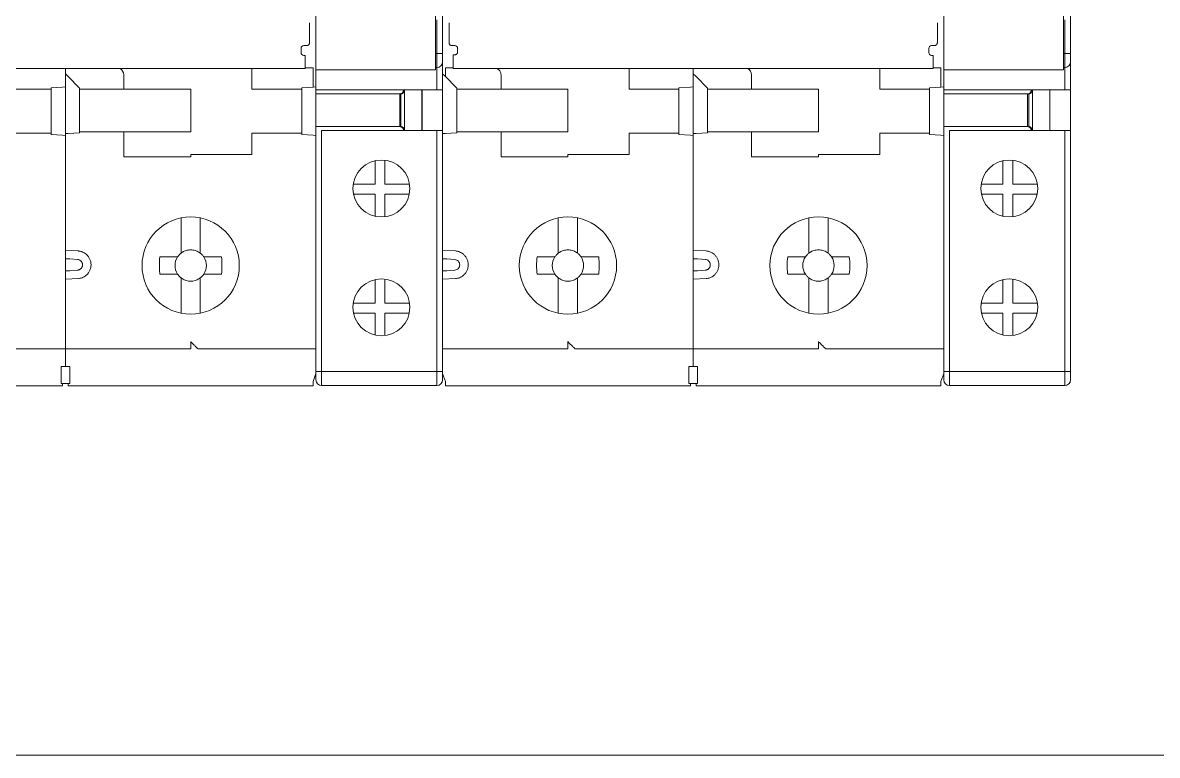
# Model space of a CAD drawing. Header units: millimetres. Extents: x 1359 to 3577, y 1336 to 3557.
# Drawn here: x 1890.5 to 1970.2, y 2696.6 to 2748 of the extents above; entities that cross this region are included whole.
import ezdxf

# ---------------------------------------------------------------- set-up
doc = ezdxf.new("R2010")
doc.units = ezdxf.units.MM
doc.layers.add('000-PI-Oprema', color=30, linetype='Continuous', lineweight=5)
doc.layers.add('002-PI-Kabelska kanalica', color=150, linetype='Continuous')

msp = doc.modelspace()

# ---------------------------------------------------------------- linework, layer by layer
at = {"layer": '000-PI-Oprema', "color": 0, "linetype": 'ByBlock', "lineweight": 0}
for p, q in [((1911.071, 2723.544), (1911.071, 2749.133)), ((1919.471, 2749.133), (1919.471, 2744.733)), ((1955.171, 2723.544), (1955.171, 2749.133)), ((1963.571, 2749.133), (1963.571, 2744.733)), ((1919.571, 2745.894), (1919.571, 2748.25)), ((1919.971, 2748.505), (1919.971, 2745.894)), ((1963.671, 2745.894), (1963.671, 2748.25)), ((1964.071, 2748.505), (1964.071, 2745.894)), ((1919.471, 2745.894), (1919.571, 2745.894)), ((1919.971, 2745.894), (1919.571, 2745.894)), ((1919.571, 2744.894), (1919.571, 2745.894)), ((1919.971, 2745.894), (1919.971, 2745.294)), ((1963.571, 2745.894), (1963.671, 2745.894)), ((1964.071, 2745.894), (1963.671, 2745.894)), ((1963.671, 2744.894), (1963.671, 2745.894)), ((1964.071, 2745.894), (1964.071, 2745.294)), ((1919.471, 2744.894), (1919.571, 2744.894)), ((1919.571, 2743.319), (1919.571, 2744.894)), ((1919.971, 2745.294), (1919.971, 2743.319)), ((1963.571, 2744.894), (1963.671, 2744.894)), ((1963.671, 2743.319), (1963.671, 2744.894)), ((1964.071, 2745.294), (1964.071, 2743.319)), ((1911.071, 2744.733), (1919.471, 2744.733)), ((1955.171, 2744.733), (1963.571, 2744.733)), ((1911.071, 2743.319), (1919.571, 2743.319)), ((1917.298, 2743.319), (1917.298, 2740.469)), ((1918.519, 2743.319), (1918.519, 2740.469)), ((1918.521, 2743.319), (1918.521, 2740.469)), ((1919.971, 2743.319), (1919.571, 2743.319)), ((1919.971, 2743.319), (1919.971, 2740.469)), ((1955.171, 2743.319), (1963.671, 2743.319)), ((1961.398, 2743.319), (1961.398, 2740.469)), ((1962.619, 2743.319), (1962.619, 2740.469)), ((1962.621, 2743.319), (1962.621, 2740.469)), ((1964.071, 2743.319), (1963.671, 2743.319)), ((1964.071, 2743.319), (1964.071, 2740.469)), ((1911.071, 2743.044), (1916.964, 2743.044)), ((1916.964, 2743.044), (1917.036, 2743.044)), ((1916.964, 2743.044), (1916.964, 2740.744)), ((1917.036, 2743.044), (1917.036, 2740.744)), ((1917.05, 2743.044), (1917.036, 2743.044)), ((1955.171, 2743.044), (1961.064, 2743.044)), ((1961.064, 2743.044), (1961.136, 2743.044)), ((1961.064, 2743.044), (1961.064, 2740.744)), ((1961.136, 2743.044), (1961.136, 2740.744)), ((1961.15, 2743.044), (1961.136, 2743.044)), ((1916.964, 2740.744), (1911.071, 2740.744)), ((1911.471, 2740.469), (1919.571, 2740.469)), ((1911.471, 2723.544), (1911.471, 2740.469)), ((1917.036, 2740.744), (1916.964, 2740.744)), ((1917.05, 2740.744), (1917.036, 2740.744)), ((1919.571, 2740.469), (1919.971, 2740.469)), ((1919.571, 2723.544), (1919.571, 2740.469)), ((1919.971, 2740.469), (1919.971, 2723.544)), ((1961.064, 2740.744), (1955.171, 2740.744)), ((1955.571, 2740.469), (1963.671, 2740.469)), ((1955.571, 2723.544), (1955.571, 2740.469)), ((1961.136, 2740.744), (1961.064, 2740.744)), ((1961.15, 2740.744), (1961.136, 2740.744)), ((1963.671, 2740.469), (1964.071, 2740.469)), ((1963.671, 2723.544), (1963.671, 2740.469)), ((1964.071, 2740.469), (1964.071, 2723.544)), ((1915.22, 2738.342), (1915.22, 2736.694)), ((1915.92, 2738.378), (1915.92, 2736.694)), ((1959.32, 2738.342), (1959.32, 2736.694)), ((1960.02, 2738.378), (1960.02, 2736.694)), ((1913.694, 2736.694), (1915.22, 2736.694)), ((1915.92, 2736.694), (1917.649, 2736.694)), ((1957.794, 2736.694), (1959.32, 2736.694)), ((1960.02, 2736.694), (1961.749, 2736.694)), ((1915.22, 2735.994), (1913.712, 2735.994)), ((1915.22, 2735.994), (1915.22, 2734.445)), ((1915.92, 2734.41), (1915.92, 2735.994)), ((1917.631, 2735.994), (1915.92, 2735.994)), ((1959.32, 2735.994), (1957.812, 2735.994)), ((1959.32, 2735.994), (1959.32, 2734.445)), ((1960.02, 2734.41), (1960.02, 2735.994)), ((1961.731, 2735.994), (1960.02, 2735.994)), ((1915.22, 2729.992), (1915.22, 2728.344)), ((1915.92, 2730.028), (1915.92, 2728.344)), ((1959.32, 2729.992), (1959.32, 2728.344)), ((1960.02, 2730.028), (1960.02, 2728.344)), ((1913.694, 2728.344), (1915.22, 2728.344)), ((1915.92, 2728.344), (1917.649, 2728.344)), ((1957.794, 2728.344), (1959.32, 2728.344)), ((1960.02, 2728.344), (1961.749, 2728.344)), ((1913.712, 2727.644), (1915.22, 2727.644)), ((1915.22, 2727.644), (1915.22, 2726.095)), ((1915.92, 2726.06), (1915.92, 2727.644)), ((1917.631, 2727.644), (1915.92, 2727.644)), ((1957.812, 2727.644), (1959.32, 2727.644)), ((1959.32, 2727.644), (1959.32, 2726.095)), ((1960.02, 2726.06), (1960.02, 2727.644)), ((1961.731, 2727.644), (1960.02, 2727.644)), ((1911.071, 2722.944), (1911.071, 2723.544)), ((1911.471, 2723.544), (1911.071, 2723.544)), ((1911.471, 2723.544), (1919.571, 2723.544)), ((1911.471, 2722.544), (1911.471, 2723.544)), ((1919.971, 2723.544), (1919.571, 2723.544)), ((1919.571, 2722.544), (1919.571, 2723.544)), ((1919.971, 2723.544), (1919.971, 2722.944)), ((1955.171, 2722.944), (1955.171, 2723.544)), ((1955.571, 2723.544), (1955.171, 2723.544)), ((1955.571, 2723.544), (1963.671, 2723.544)), ((1955.571, 2722.544), (1955.571, 2723.544)), ((1964.071, 2723.544), (1963.671, 2723.544)), ((1963.671, 2722.544), (1963.671, 2723.544)), ((1964.071, 2723.544), (1964.071, 2722.944)), ((1911.471, 2722.544), (1919.571, 2722.544)), ((1955.571, 2722.544), (1963.671, 2722.544))]:
    msp.add_line(p, q, dxfattribs=at)
at = {"layer": '000-PI-Oprema', "color": 0, "lineweight": 0}
for p, q in [((1910.621, 2746.641), (1910.621, 2748.05)), ((1920.421, 2748.05), (1920.421, 2746.641)), ((1954.721, 2746.641), (1954.721, 2748.05)), ((1910.021, 2746.242), (1910.021, 2745.944)), ((1910.421, 2746.442), (1910.221, 2746.442)), ((1910.221, 2745.744), (1910.321, 2745.744)), ((1910.321, 2745.655), (1910.321, 2745.744)), ((1911.071, 2746.048), (1911.071, 2745.881)), ((1911.071, 2745.731), (1911.071, 2743.534)), ((1919.971, 2745.731), (1919.971, 2746.048)), ((1919.971, 2744.457), (1919.971, 2745.731)), ((1920.821, 2746.442), (1920.621, 2746.442)), ((1920.721, 2745.788), (1920.821, 2745.788)), ((1920.721, 2745.744), (1920.721, 2745.788)), ((1920.721, 2745.744), (1920.721, 2745.655)), ((1921.021, 2745.993), (1921.021, 2746.242)), ((1954.121, 2746.242), (1954.121, 2745.944)), ((1954.521, 2746.442), (1954.321, 2746.442)), ((1954.321, 2745.744), (1954.421, 2745.744)), ((1954.421, 2745.655), (1954.421, 2745.744)), ((1955.171, 2746.048), (1955.171, 2745.881)), ((1955.171, 2745.731), (1955.171, 2743.534)), ((1910.871, 2744.881), (1910.321, 2744.881)), ((1910.871, 2744.881), (1910.871, 2743.523)), ((1920.721, 2744.881), (1920.171, 2744.881)), ((1954.971, 2744.881), (1954.421, 2744.881)), ((1954.971, 2744.881), (1954.971, 2743.523)), ((1880.721, 2744.834), (1906.221, 2744.834)), ((1893.471, 2744.834), (1893.471, 2744.457)), ((1893.471, 2744.457), (1893.671, 2744.257)), ((1893.471, 2743.534), (1893.471, 2744.457)), ((1893.671, 2744.257), (1894.471, 2743.457)), ((1897.571, 2743.381), (1897.571, 2744.381)), ((1906.221, 2744.833), (1910.322, 2744.833)), ((1906.571, 2744.833), (1906.571, 2743.381)), ((1919.971, 2740.281), (1919.971, 2744.457)), ((1919.971, 2744.457), (1920.171, 2744.257)), ((1920.171, 2744.257), (1920.171, 2744.381)), ((1920.171, 2744.257), (1920.971, 2743.457)), ((1920.721, 2744.833), (1924.821, 2744.833)), ((1924.071, 2743.381), (1924.071, 2744.381)), ((1924.821, 2744.834), (1950.321, 2744.834)), ((1933.071, 2743.381), (1933.071, 2744.834)), ((1937.571, 2744.834), (1937.571, 2744.457)), ((1937.571, 2744.457), (1937.771, 2744.257)), ((1937.571, 2743.534), (1937.571, 2744.457)), ((1937.771, 2744.257), (1938.571, 2743.457)), ((1941.671, 2743.381), (1941.671, 2744.381)), ((1950.321, 2744.833), (1954.422, 2744.833)), ((1950.671, 2744.833), (1950.671, 2743.381)), ((1889.371, 2743.381), (1892.471, 2743.381)), ((1892.471, 2743.481), (1893.271, 2743.523)), ((1892.471, 2743.481), (1892.471, 2743.381)), ((1892.471, 2743.381), (1892.471, 2740.281)), ((1893.471, 2743.534), (1893.271, 2743.523)), ((1893.471, 2743.534), (1893.471, 2740.281)), ((1894.471, 2743.457), (1894.471, 2743.381)), ((1894.471, 2743.381), (1897.571, 2743.381)), ((1894.471, 2743.381), (1894.471, 2740.381)), ((1897.971, 2743.381), (1897.571, 2743.381)), ((1902.271, 2743.381), (1897.971, 2743.381)), ((1902.271, 2740.381), (1902.271, 2743.381)), ((1906.971, 2743.381), (1906.571, 2743.381)), ((1906.971, 2743.381), (1910.071, 2743.381)), ((1910.071, 2743.481), (1910.871, 2743.523)), ((1910.071, 2743.381), (1910.071, 2743.481)), ((1910.071, 2740.281), (1910.071, 2743.381)), ((1911.071, 2743.534), (1910.871, 2743.523)), ((1911.071, 2743.534), (1911.071, 2740.129)), ((1920.971, 2743.457), (1920.971, 2743.381)), ((1924.071, 2743.381), (1920.971, 2743.381)), ((1920.971, 2743.381), (1920.971, 2740.381)), ((1924.071, 2743.381), (1924.471, 2743.381)), ((1924.471, 2743.381), (1928.771, 2743.381)), ((1928.771, 2743.381), (1928.771, 2740.381)), ((1933.471, 2743.381), (1933.071, 2743.381)), ((1933.471, 2743.381), (1936.571, 2743.381)), ((1936.571, 2743.481), (1937.371, 2743.523)), ((1936.571, 2743.481), (1936.571, 2743.381)), ((1936.571, 2743.381), (1936.571, 2740.281)), ((1937.571, 2743.534), (1937.371, 2743.523)), ((1937.571, 2743.534), (1937.571, 2740.281)), ((1938.571, 2743.457), (1938.571, 2743.381)), ((1938.571, 2743.381), (1941.671, 2743.381)), ((1938.571, 2743.381), (1938.571, 2740.381)), ((1942.071, 2743.381), (1941.671, 2743.381)), ((1946.371, 2743.381), (1942.071, 2743.381)), ((1946.371, 2740.381), (1946.371, 2743.381)), ((1951.071, 2743.381), (1950.671, 2743.381)), ((1951.071, 2743.381), (1954.171, 2743.381)), ((1954.171, 2743.481), (1954.971, 2743.523)), ((1954.171, 2743.381), (1954.171, 2743.481)), ((1954.171, 2740.281), (1954.171, 2743.381)), ((1955.171, 2743.534), (1954.971, 2743.523)), ((1955.171, 2743.534), (1955.171, 2740.129)), ((1911.076, 2741.081), (1911.071, 2741.081)), ((1919.971, 2741.281), (1919.966, 2741.286)), ((1955.176, 2741.081), (1955.171, 2741.081)), ((1892.471, 2740.281), (1889.371, 2740.281)), ((1892.471, 2740.181), (1892.471, 2740.281)), ((1893.271, 2740.139), (1892.471, 2740.181)), ((1893.271, 2740.139), (1893.471, 2740.129)), ((1893.471, 2740.253), (1893.471, 2740.281)), ((1893.471, 2740.253), (1893.671, 2740.263)), ((1893.471, 2740.253), (1893.471, 2740.129)), ((1893.471, 2732.358), (1893.471, 2740.129)), ((1894.471, 2740.305), (1893.671, 2740.263)), ((1894.471, 2740.381), (1894.471, 2740.305)), ((1897.571, 2740.381), (1894.471, 2740.381)), ((1897.571, 2738.631), (1897.571, 2740.381)), ((1897.571, 2740.381), (1897.971, 2740.381)), ((1897.971, 2740.381), (1902.271, 2740.381)), ((1906.971, 2740.281), (1906.571, 2740.281)), ((1906.571, 2738.781), (1906.571, 2740.281)), ((1906.971, 2740.281), (1910.071, 2740.281)), ((1910.071, 2740.181), (1910.071, 2740.281)), ((1910.871, 2740.139), (1910.071, 2740.181)), ((1911.071, 2740.129), (1910.871, 2740.139)), ((1911.071, 2740.129), (1911.071, 2725.981)), ((1919.971, 2740.253), (1920.171, 2740.263)), ((1919.971, 2740.253), (1919.971, 2732.358)), ((1920.971, 2740.305), (1920.171, 2740.263)), ((1920.971, 2740.381), (1920.971, 2740.305)), ((1924.071, 2740.381), (1920.971, 2740.381)), ((1924.071, 2738.631), (1924.071, 2740.381)), ((1924.071, 2740.381), (1924.471, 2740.381)), ((1928.771, 2740.381), (1924.471, 2740.381)), ((1933.471, 2740.281), (1933.071, 2740.281)), ((1933.071, 2740.281), (1933.071, 2738.781)), ((1936.571, 2740.281), (1933.471, 2740.281)), ((1936.571, 2740.181), (1936.571, 2740.281)), ((1937.371, 2740.139), (1936.571, 2740.181)), ((1937.371, 2740.139), (1937.571, 2740.129)), ((1937.571, 2740.253), (1937.571, 2740.281)), ((1937.571, 2740.253), (1937.771, 2740.263)), ((1937.571, 2740.253), (1937.571, 2740.129)), ((1937.571, 2732.358), (1937.571, 2740.129)), ((1938.571, 2740.305), (1937.771, 2740.263)), ((1938.571, 2740.381), (1938.571, 2740.305)), ((1941.671, 2740.381), (1938.571, 2740.381)), ((1941.671, 2738.631), (1941.671, 2740.381)), ((1941.671, 2740.381), (1942.071, 2740.381)), ((1942.071, 2740.381), (1946.371, 2740.381)), ((1951.071, 2740.281), (1950.671, 2740.281)), ((1950.671, 2738.781), (1950.671, 2740.281)), ((1951.071, 2740.281), (1954.171, 2740.281)), ((1954.171, 2740.181), (1954.171, 2740.281)), ((1954.971, 2740.139), (1954.171, 2740.181)), ((1955.171, 2740.129), (1954.971, 2740.139)), ((1955.171, 2740.129), (1955.171, 2725.981)), ((1902.271, 2738.631), (1897.571, 2738.631)), ((1902.271, 2738.781), (1902.271, 2738.631)), ((1902.271, 2738.781), (1906.571, 2738.781)), ((1928.771, 2738.631), (1924.071, 2738.631)), ((1928.771, 2738.781), (1928.771, 2738.631)), ((1933.071, 2738.781), (1928.771, 2738.781)), ((1946.371, 2738.631), (1941.671, 2738.631)), ((1946.371, 2738.781), (1946.371, 2738.631)), ((1946.371, 2738.781), (1950.671, 2738.781)), ((1911.071, 2736.481), (1911.076, 2736.481)), ((1919.966, 2736.276), (1919.971, 2736.281)), ((1955.171, 2736.481), (1955.176, 2736.481)), ((1901.596, 2734.332), (1901.596, 2734.257)), ((1901.596, 2734.257), (1901.596, 2732.138)), ((1902.946, 2734.257), (1902.946, 2734.332)), ((1902.946, 2731.85), (1902.946, 2734.257)), ((1928.096, 2734.32), (1928.096, 2734.257)), ((1928.096, 2734.257), (1928.096, 2732.138)), ((1929.446, 2734.257), (1929.446, 2734.32)), ((1929.446, 2732.138), (1929.446, 2734.257)), ((1945.696, 2734.332), (1945.696, 2734.257)), ((1945.696, 2734.257), (1945.696, 2732.138)), ((1947.046, 2734.257), (1947.046, 2734.332)), ((1947.046, 2731.85), (1947.046, 2734.257)), ((1893.471, 2732.358), (1893.471, 2729.705)), ((1919.971, 2732.184), (1919.971, 2732.357)), ((1928.096, 2732.138), (1928.096, 2731.85)), ((1929.446, 2732.138), (1929.446, 2731.85)), ((1937.571, 2732.358), (1937.571, 2729.705)), ((1894.381, 2732.003), (1893.471, 2732.041)), ((1893.771, 2731.454), (1894.329, 2731.405)), ((1900.107, 2731.581), (1900.965, 2731.581)), ((1904.435, 2731.581), (1903.577, 2731.581)), ((1920.881, 2732.003), (1919.971, 2732.041)), ((1919.971, 2730.609), (1919.971, 2731.454)), ((1920.271, 2731.454), (1920.829, 2731.405)), ((1926.607, 2731.581), (1927.465, 2731.581)), ((1930.935, 2731.581), (1930.077, 2731.581)), ((1938.481, 2732.003), (1937.571, 2732.041)), ((1937.871, 2731.454), (1938.429, 2731.405)), ((1944.207, 2731.581), (1945.065, 2731.581)), ((1948.535, 2731.581), (1947.677, 2731.581)), ((1893.771, 2730.609), (1894.329, 2730.658)), ((1920.829, 2730.658), (1920.271, 2730.609)), ((1937.871, 2730.609), (1938.429, 2730.658)), ((1893.471, 2730.022), (1894.381, 2730.06)), ((1900.965, 2730.381), (1900.107, 2730.381)), ((1901.596, 2729.825), (1901.596, 2727.705)), ((1902.946, 2727.705), (1902.946, 2729.825)), ((1904.435, 2730.381), (1903.577, 2730.381)), ((1919.971, 2730.022), (1920.881, 2730.06)), ((1919.971, 2729.705), (1919.971, 2729.759)), ((1927.465, 2730.381), (1926.607, 2730.381)), ((1928.096, 2730.113), (1928.096, 2729.825)), ((1928.096, 2729.825), (1928.096, 2727.705)), ((1929.446, 2730.113), (1929.446, 2729.825)), ((1929.446, 2727.705), (1929.446, 2729.825)), ((1930.935, 2730.381), (1930.077, 2730.381)), ((1937.571, 2730.022), (1938.481, 2730.06)), ((1945.065, 2730.381), (1944.207, 2730.381)), ((1945.696, 2729.825), (1945.696, 2727.705)), ((1947.046, 2727.705), (1947.046, 2729.825)), ((1948.535, 2730.381), (1947.677, 2730.381)), ((1893.471, 2725.981), (1893.471, 2729.705)), ((1919.971, 2729.705), (1919.971, 2725.981)), ((1937.571, 2725.981), (1937.571, 2729.705)), ((1901.596, 2727.705), (1901.596, 2727.631)), ((1902.946, 2727.631), (1902.946, 2727.705)), ((1928.096, 2727.705), (1928.096, 2727.631)), ((1929.446, 2727.631), (1929.446, 2727.705)), ((1945.696, 2727.705), (1945.696, 2727.631)), ((1947.046, 2727.631), (1947.046, 2727.705)), ((1893.471, 2725.981), (1893.471, 2723.881)), ((1911.071, 2725.981), (1911.071, 2723.381)), ((1919.971, 2725.981), (1919.971, 2723.381)), ((1937.571, 2725.981), (1937.571, 2723.881)), ((1955.171, 2725.981), (1955.171, 2723.381)), ((1893.471, 2725.131), (1885.171, 2725.131)), ((1902.271, 2725.131), (1893.471, 2725.131)), ((1911.071, 2725.131), (1902.771, 2725.131)), ((1919.971, 2725.131), (1928.771, 2725.131)), ((1937.571, 2725.131), (1929.271, 2725.131)), ((1946.371, 2725.131), (1937.571, 2725.131)), ((1955.171, 2725.131), (1946.871, 2725.131)), ((1893.771, 2723.881), (1893.171, 2723.881)), ((1911.071, 2723.381), (1910.871, 2722.831)), ((1919.971, 2723.381), (1920.171, 2722.832)), ((1937.871, 2723.881), (1937.271, 2723.881)), ((1955.171, 2723.381), (1954.971, 2722.831)), ((1893.271, 2722.681), (1893.171, 2722.681)), ((1893.671, 2722.681), (1893.271, 2722.681)), ((1893.771, 2722.681), (1893.671, 2722.681)), ((1937.371, 2722.681), (1937.271, 2722.681)), ((1937.771, 2722.681), (1937.371, 2722.681)), ((1937.871, 2722.681), (1937.771, 2722.681)), ((1893.271, 2722.531), (1888.491, 2722.531)), ((1898.471, 2722.531), (1893.671, 2722.531)), ((1898.471, 2722.531), (1906.091, 2722.531)), ((1910.871, 2722.531), (1906.091, 2722.531)), ((1924.971, 2722.531), (1920.171, 2722.531)), ((1932.591, 2722.531), (1924.971, 2722.531)), ((1937.371, 2722.531), (1932.591, 2722.531)), ((1942.571, 2722.531), (1937.771, 2722.531)), ((1942.571, 2722.531), (1950.191, 2722.531)), ((1954.971, 2722.531), (1950.191, 2722.531))]:
    msp.add_line(p, q, dxfattribs=at)
at = {"layer": '000-PI-Oprema', "color": 0, "linetype": 'ByBlock', "lineweight": 0}
for centre in [(1915.671, 2736.394), (1959.771, 2736.394), (1915.671, 2728.044), (1959.771, 2728.044)]:
    msp.add_circle(centre, 2, dxfattribs=at)
at = {"layer": '000-PI-Oprema', "color": 0, "lineweight": 0}
for centre in [(1902.271, 2730.981), (1928.771, 2730.981), (1946.371, 2730.981)]:
    msp.add_circle(centre, 3.418, dxfattribs=at)
at = {"layer": '000-PI-Oprema', "color": 0, "linetype": 'ByBlock', "lineweight": 0}
for centre, start, end in [((1919.571, 2745.294), 270, 0), ((1963.671, 2745.294), 270, 0), ((1911.471, 2722.944), 180, 270), ((1919.571, 2722.944), 270, 0), ((1955.571, 2722.944), 180, 270), ((1963.671, 2722.944), 270, 0)]:
    msp.add_arc(centre, 0.4, start, end, dxfattribs=at)
at = {"layer": '000-PI-Oprema', "color": 0, "lineweight": 0}
for centre, radius, start, end in [((1897.071, 2744.381), 0.5, 0, 64.78589), ((1941.171, 2744.381), 0.5, 0, 64.78589), ((1902.271, 2730.981), 1.1, 136.9319, 146.94427), ((1902.271, 2730.981), 1.1, 135, 136.9319), ((1902.271, 2730.981), 1.1, 133.0681, 135), ((1902.271, 2730.981), 1.1, 123.05566, 133.0681), ((1902.271, 2730.981), 1.1, 46.9319, 56.94427), ((1902.271, 2730.981), 1.1, 45, 46.9319), ((1902.271, 2730.981), 1.1, 43.0681, 45), ((1902.271, 2730.981), 1.1, 33.05573, 43.0681), ((1928.771, 2730.981), 1.1, 136.9319, 146.94427), ((1928.771, 2730.981), 1.1, 135, 136.9319), ((1928.771, 2730.981), 1.1, 133.0681, 135), ((1928.771, 2730.981), 1.1, 123.05573, 133.0681), ((1928.771, 2730.981), 1.1, 46.9319, 56.94427), ((1928.771, 2730.981), 1.1, 33.05573, 43.0681), ((1946.371, 2730.981), 1.1, 136.9319, 146.94427), ((1946.371, 2730.981), 1.1, 135, 136.9319), ((1946.371, 2730.981), 1.1, 133.0681, 135), ((1946.371, 2730.981), 1.1, 123.05566, 133.0681), ((1946.371, 2730.981), 1.1, 46.9319, 56.94427), ((1946.371, 2730.981), 1.1, 45, 46.9319), ((1946.371, 2730.981), 1.1, 43.0681, 45), ((1946.371, 2730.981), 1.1, 33.05573, 43.0681), ((1902.271, 2730.981), 1.1, 213.05573, 223.0681), ((1902.271, 2730.981), 1.1, 223.0681, 225), ((1902.271, 2730.981), 1.1, 225, 226.9319), ((1902.271, 2730.981), 1.1, 226.9319, 236.94427), ((1902.271, 2730.981), 1.1, 303.05573, 313.0681), ((1902.271, 2730.981), 1.1, 313.0681, 315), ((1902.271, 2730.981), 1.1, 315, 316.9319), ((1902.271, 2730.981), 1.1, 316.9319, 326.94427), ((1928.771, 2730.981), 1.1, 213.05573, 223.0681), ((1928.771, 2730.981), 1.1, 223.0681, 225), ((1928.771, 2730.981), 1.1, 225, 226.9319), ((1928.771, 2730.981), 1.1, 226.9319, 236.94427), ((1928.771, 2730.981), 1.1, 303.05573, 313.0681), ((1928.771, 2730.981), 1.1, 315, 316.9319), ((1928.771, 2730.981), 1.1, 316.9319, 326.94426), ((1946.371, 2730.981), 1.1, 213.05573, 223.0681), ((1946.371, 2730.981), 1.1, 223.0681, 225), ((1946.371, 2730.981), 1.1, 225, 226.9319), ((1946.371, 2730.981), 1.1, 226.9319, 236.94427), ((1946.371, 2730.981), 1.1, 303.05573, 313.0681), ((1946.371, 2730.981), 1.1, 313.0681, 315), ((1946.371, 2730.981), 1.1, 315, 316.9319), ((1946.371, 2730.981), 1.1, 316.9319, 326.94427)]:
    msp.add_arc(centre, radius, start, end, dxfattribs=at)
for points, knots in [([(1911.071, 2749.926), (1911.071, 2749.854), (1911.071, 2749.712), (1911.071, 2749.505), (1911.071, 2749.304), (1911.071, 2749.109), (1911.071, 2748.92), (1911.071, 2748.738), (1911.071, 2748.561), (1911.071, 2748.335), (1911.071, 2748.068), (1911.071, 2747.778), (1911.071, 2747.515), (1911.071, 2747.365), (1911.071, 2747.29)], [0, 0, 0, 0, 0.062728, 0.125272, 0.18769, 0.250045, 0.312396, 0.374803, 0.437328, 0.500029, 0.625194, 0.749922, 0.874696, 1, 1, 1, 1]), ([(1919.971, 2747.29), (1919.971, 2747.327), (1919.971, 2747.4), (1919.971, 2747.52), (1919.971, 2747.647), (1919.971, 2747.781), (1919.971, 2747.922), (1919.971, 2748.071), (1919.971, 2748.227), (1919.971, 2748.445), (1919.971, 2748.733), (1919.971, 2749.105), (1919.971, 2749.5), (1919.971, 2749.782), (1919.971, 2749.924)], [0, 0, 0, 0, 0.062728, 0.125271, 0.18769, 0.250045, 0.312396, 0.374804, 0.437328, 0.500029, 0.625194, 0.749922, 0.874696, 1, 1, 1, 1]), ([(1955.171, 2749.926), (1955.171, 2749.854), (1955.171, 2749.712), (1955.171, 2749.505), (1955.171, 2749.304), (1955.171, 2749.109), (1955.171, 2748.92), (1955.171, 2748.738), (1955.171, 2748.561), (1955.171, 2748.335), (1955.171, 2748.068), (1955.171, 2747.778), (1955.171, 2747.515), (1955.171, 2747.365), (1955.171, 2747.29)], [0, 0, 0, 0, 0.062728, 0.125272, 0.18769, 0.250045, 0.312396, 0.374803, 0.437328, 0.500029, 0.625194, 0.749922, 0.874696, 1, 1, 1, 1]), ([(1911.071, 2747.29), (1911.071, 2747.277), (1911.071, 2747.25), (1911.071, 2747.203), (1911.071, 2747.15), (1911.071, 2747.07), (1911.071, 2746.955), (1911.071, 2746.795), (1911.071, 2746.619), (1911.071, 2746.433), (1911.071, 2746.241), (1911.071, 2746.113), (1911.071, 2746.048)], [0, 0, 0, 0, 0.061391, 0.122427, 0.18342, 0.24468, 0.372209, 0.500076, 0.627605, 0.755472, 0.877481, 1, 1, 1, 1]), ([(1919.971, 2746.048), (1919.971, 2746.081), (1919.971, 2746.145), (1919.971, 2746.241), (1919.971, 2746.336), (1919.971, 2746.463), (1919.971, 2746.619), (1919.971, 2746.795), (1919.971, 2746.955), (1919.971, 2747.092), (1919.971, 2747.207), (1919.971, 2747.262), (1919.971, 2747.29)], [0, 0, 0, 0, 0.061391, 0.122427, 0.18342, 0.24468, 0.372209, 0.500076, 0.627605, 0.755472, 0.877481, 1, 1, 1, 1]), ([(1955.171, 2747.29), (1955.171, 2747.277), (1955.171, 2747.25), (1955.171, 2747.203), (1955.171, 2747.15), (1955.171, 2747.07), (1955.171, 2746.955), (1955.171, 2746.795), (1955.171, 2746.619), (1955.171, 2746.433), (1955.171, 2746.241), (1955.171, 2746.113), (1955.171, 2746.048)], [0, 0, 0, 0, 0.061391, 0.122427, 0.18342, 0.24468, 0.372209, 0.500076, 0.627605, 0.755472, 0.877481, 1, 1, 1, 1]), ([(1910.421, 2746.442), (1910.435, 2746.442), (1910.461, 2746.444), (1910.499, 2746.455), (1910.533, 2746.474), (1910.573, 2746.507), (1910.613, 2746.562), (1910.619, 2746.614), (1910.621, 2746.641)], [0, 0, 0, 0, 0.128148, 0.251094, 0.373747, 0.501054, 0.748354, 1, 1, 1, 1]), ([(1920.421, 2746.641), (1920.422, 2746.628), (1920.424, 2746.601), (1920.435, 2746.564), (1920.454, 2746.529), (1920.487, 2746.49), (1920.542, 2746.45), (1920.595, 2746.444), (1920.621, 2746.442)], [0, 0, 0, 0, 0.128148, 0.251094, 0.373747, 0.501054, 0.748354, 1, 1, 1, 1]), ([(1954.521, 2746.442), (1954.535, 2746.442), (1954.561, 2746.444), (1954.599, 2746.455), (1954.633, 2746.474), (1954.673, 2746.507), (1954.713, 2746.562), (1954.719, 2746.614), (1954.721, 2746.641)], [0, 0, 0, 0, 0.128148, 0.251094, 0.373747, 0.501054, 0.748354, 1, 1, 1, 1]), ([(1910.221, 2746.442), (1910.169, 2746.442), (1910.117, 2746.42), (1910.043, 2746.346), (1910.021, 2746.295), (1910.021, 2746.242)], [0, 0, 0, 0, 0.5, 0.5, 1, 1, 1, 1]), ([(1910.021, 2745.944), (1910.021, 2745.891), (1910.043, 2745.84), (1910.117, 2745.766), (1910.169, 2745.744), (1910.221, 2745.744)], [0, 0, 0, 0, 0.5, 0.5, 1, 1, 1, 1]), ([(1911.071, 2745.881), (1911.071, 2745.868), (1911.071, 2745.842), (1911.071, 2745.805), (1911.071, 2745.769), (1911.071, 2745.737), (1911.071, 2745.733), (1911.071, 2745.731)], [0, 0, 0, 0, 0.169382, 0.332374, 0.500748, 0.7482, 1, 1, 1, 1]), ([(1921.021, 2746.242), (1921.021, 2746.295), (1921, 2746.346), (1920.926, 2746.42), (1920.874, 2746.442), (1920.821, 2746.442)], [0, 0, 0, 0, 0.5, 0.5, 1, 1, 1, 1]), ([(1920.821, 2745.788), (1920.835, 2745.789), (1920.861, 2745.79), (1920.899, 2745.802), (1920.933, 2745.82), (1920.973, 2745.853), (1921.013, 2745.908), (1921.019, 2745.961), (1921.021, 2745.993)], [0, 0, 0, 0, 0.128148, 0.251094, 0.373747, 0.501054, 0.748354, 1, 1, 1, 1]), ([(1954.321, 2746.442), (1954.269, 2746.442), (1954.217, 2746.42), (1954.143, 2746.346), (1954.121, 2746.295), (1954.121, 2746.242)], [0, 0, 0, 0, 0.5, 0.5, 1, 1, 1, 1]), ([(1954.121, 2745.944), (1954.121, 2745.891), (1954.143, 2745.84), (1954.217, 2745.766), (1954.269, 2745.744), (1954.321, 2745.744)], [0, 0, 0, 0, 0.5, 0.5, 1, 1, 1, 1]), ([(1955.171, 2745.881), (1955.171, 2745.868), (1955.171, 2745.842), (1955.171, 2745.805), (1955.171, 2745.769), (1955.171, 2745.737), (1955.171, 2745.733), (1955.171, 2745.731)], [0, 0, 0, 0, 0.169382, 0.332374, 0.500748, 0.7482, 1, 1, 1, 1]), ([(1910.321, 2745.655), (1910.321, 2745.538), (1910.321, 2745.306), (1910.321, 2745.029), (1910.321, 2744.856), (1910.321, 2744.848), (1910.322, 2744.833)], [0, 0, 0, 0, 0.264619, 0.529237, 0.793855, 1, 1, 1, 1]), ([(1920.171, 2744.881), (1920.171, 2744.881), (1920.171, 2744.827), (1920.171, 2744.642), (1920.171, 2744.512), (1920.171, 2744.381)], [0, 0, 0, 0, 0.5, 0.5, 1, 1, 1, 1]), ([(1920.721, 2744.833), (1920.721, 2744.848), (1920.721, 2744.856), (1920.721, 2745.029), (1920.721, 2745.306), (1920.721, 2745.538), (1920.721, 2745.655)], [0, 0, 0, 0, 0.206145, 0.470763, 0.735381, 1, 1, 1, 1]), ([(1954.421, 2745.655), (1954.421, 2745.538), (1954.421, 2745.306), (1954.421, 2745.029), (1954.421, 2744.856), (1954.421, 2744.848), (1954.422, 2744.833)], [0, 0, 0, 0, 0.264619, 0.529237, 0.793855, 1, 1, 1, 1]), ([(1923.778, 2744.833), (1923.829, 2744.806), (1923.906, 2744.764), (1923.988, 2744.664), (1924.035, 2744.577), (1924.066, 2744.481), (1924.069, 2744.414), (1924.071, 2744.381)], [0, 0, 0, 0, 0.351287, 0.528122, 0.693874, 0.849103, 1, 1, 1, 1]), ([(1919.971, 2731.454), (1919.971, 2731.571), (1919.971, 2731.805), (1919.971, 2732.083), (1919.971, 2732.181), (1919.971, 2732.219)], [0, 0, 0, 0, 0.378161, 0.755931, 1, 1, 1, 1]), ([(1893.471, 2731.454), (1893.471, 2731.454), (1893.501, 2731.454), (1893.618, 2731.454), (1893.701, 2731.454), (1893.771, 2731.454)], [0, 0, 0, 0, 0.5, 0.5, 1, 1, 1, 1]), ([(1894.329, 2730.658), (1894.349, 2730.66), (1894.387, 2730.665), (1894.443, 2730.684), (1894.495, 2730.711), (1894.547, 2730.75), (1894.596, 2730.801), (1894.652, 2730.893), (1894.684, 2731.031), (1894.652, 2731.17), (1894.596, 2731.261), (1894.534, 2731.326), (1894.445, 2731.385), (1894.368, 2731.398), (1894.329, 2731.405)], [0, 0, 0, 0, 0.053559, 0.105722, 0.157796, 0.211095, 0.279916, 0.349203, 0.500308, 0.651412, 0.720233, 0.789521, 0.894347, 1, 1, 1, 1]), ([(1894.381, 2732.003), (1894.411, 2731.999), (1894.472, 2731.992), (1894.56, 2731.971), (1894.671, 2731.935), (1894.799, 2731.872), (1894.944, 2731.767), (1895.075, 2731.63), (1895.183, 2731.453), (1895.255, 2731.251), (1895.279, 2731.031), (1895.255, 2730.812), (1895.184, 2730.61), (1895.075, 2730.433), (1894.945, 2730.295), (1894.799, 2730.19), (1894.657, 2730.122), (1894.517, 2730.077), (1894.426, 2730.066), (1894.381, 2730.06)], [0, 0, 0, 0, 0.031513, 0.062834, 0.094232, 0.152293, 0.210532, 0.279327, 0.348301, 0.424071, 0.50002, 0.57579, 0.651739, 0.720534, 0.789508, 0.847569, 0.905809, 0.95275, 1, 1, 1, 1]), ([(1900.107, 2731.581), (1900.083, 2731.382), (1900.071, 2731.182), (1900.071, 2730.881), (1900.074, 2730.781), (1900.083, 2730.631), (1900.087, 2730.581), (1900.094, 2730.506), (1900.098, 2730.468), (1900.102, 2730.425), (1900.105, 2730.403), (1900.106, 2730.394), (1900.107, 2730.387), (1900.109, 2730.384), (1900.107, 2730.381)], [0, 0, 0, 0, 0.5, 0.5, 0.75, 0.75, 0.875, 0.875, 0.9375, 0.96875, 0.984375, 0.992188, 0.992188, 1, 1, 1, 1]), ([(1901.349, 2731.581), (1901.233, 2731.403), (1901.171, 2731.195), (1901.171, 2730.769), (1901.233, 2730.56), (1901.349, 2730.381)], [0, 0, 0, 0, 0.5, 0.5, 1, 1, 1, 1]), ([(1902.871, 2731.903), (1902.782, 2731.961), (1902.684, 2732.006), (1902.481, 2732.066), (1902.378, 2732.081), (1902.165, 2732.081), (1902.061, 2732.066), (1901.909, 2732.021), (1901.859, 2732.002), (1901.787, 2731.969), (1901.763, 2731.957), (1901.728, 2731.938), (1901.716, 2731.931), (1901.699, 2731.921), (1901.691, 2731.916), (1901.682, 2731.91), (1901.677, 2731.907), (1901.673, 2731.906), (1901.671, 2731.903)], [0, 0, 0, 0, 0.25, 0.25, 0.5, 0.5, 0.75, 0.75, 0.875, 0.875, 0.9375, 0.9375, 0.96875, 0.96875, 0.984375, 0.992187, 0.992187, 1, 1, 1, 1]), ([(1903.193, 2730.381), (1903.309, 2730.56), (1903.371, 2730.769), (1903.371, 2731.192), (1903.31, 2731.403), (1903.193, 2731.581)], [0, 0, 0, 0, 0.5, 0.5, 1, 1, 1, 1]), ([(1919.971, 2731.454), (1919.971, 2731.454), (1920.001, 2731.454), (1920.118, 2731.454), (1920.201, 2731.454), (1920.271, 2731.454)], [0, 0, 0, 0, 0.5, 0.5, 1, 1, 1, 1]), ([(1920.829, 2731.405), (1920.921, 2731.397), (1921.01, 2731.353), (1921.135, 2731.216), (1921.171, 2731.124), (1921.171, 2730.939), (1921.135, 2730.846), (1921.01, 2730.71), (1920.921, 2730.666), (1920.829, 2730.658)], [0, 0, 0, 0, 0.25, 0.25, 0.5, 0.5, 0.75, 0.75, 1, 1, 1, 1]), ([(1920.881, 2732.003), (1920.911, 2731.999), (1920.972, 2731.992), (1921.06, 2731.971), (1921.171, 2731.935), (1921.299, 2731.872), (1921.444, 2731.767), (1921.575, 2731.63), (1921.683, 2731.453), (1921.755, 2731.251), (1921.779, 2731.031), (1921.755, 2730.812), (1921.684, 2730.61), (1921.575, 2730.433), (1921.445, 2730.295), (1921.299, 2730.19), (1921.157, 2730.122), (1921.017, 2730.077), (1920.926, 2730.066), (1920.881, 2730.06)], [0, 0, 0, 0, 0.031513, 0.062834, 0.094232, 0.152293, 0.210532, 0.279327, 0.348301, 0.424071, 0.50002, 0.57579, 0.651739, 0.720534, 0.789508, 0.847569, 0.905809, 0.95275, 1, 1, 1, 1]), ([(1927.465, 2731.581), (1927.532, 2731.581), (1927.657, 2731.581), (1927.789, 2731.581), (1927.849, 2731.581)], [0, 0, 0, 0, 0.540007, 1, 1, 1, 1]), ([(1929.371, 2731.903), (1929.282, 2731.961), (1929.184, 2732.006), (1928.981, 2732.066), (1928.878, 2732.081), (1928.665, 2732.081), (1928.561, 2732.066), (1928.409, 2732.021), (1928.359, 2732.002), (1928.287, 2731.969), (1928.263, 2731.957), (1928.228, 2731.938), (1928.216, 2731.931), (1928.199, 2731.921), (1928.191, 2731.916), (1928.182, 2731.91), (1928.177, 2731.907), (1928.173, 2731.906), (1928.171, 2731.903)], [0, 0, 0, 0, 0.25, 0.25, 0.5, 0.5, 0.75, 0.75, 0.875, 0.875, 0.9375, 0.9375, 0.96875, 0.96875, 0.984375, 0.992188, 0.992188, 1, 1, 1, 1]), ([(1929.693, 2730.381), (1929.809, 2730.56), (1929.871, 2730.768), (1929.871, 2731.194), (1929.809, 2731.403), (1929.693, 2731.581)], [0, 0, 0, 0, 0.5, 0.5, 1, 1, 1, 1]), ([(1937.571, 2731.454), (1937.571, 2731.454), (1937.601, 2731.454), (1937.718, 2731.454), (1937.801, 2731.454), (1937.871, 2731.454)], [0, 0, 0, 0, 0.5, 0.5, 1, 1, 1, 1]), ([(1938.429, 2730.658), (1938.449, 2730.66), (1938.487, 2730.665), (1938.543, 2730.684), (1938.595, 2730.711), (1938.647, 2730.75), (1938.696, 2730.801), (1938.752, 2730.893), (1938.784, 2731.031), (1938.752, 2731.17), (1938.696, 2731.261), (1938.634, 2731.326), (1938.545, 2731.385), (1938.468, 2731.398), (1938.429, 2731.405)], [0, 0, 0, 0, 0.053559, 0.105722, 0.157796, 0.211095, 0.279916, 0.349203, 0.500308, 0.651412, 0.720233, 0.789521, 0.894347, 1, 1, 1, 1]), ([(1938.481, 2732.003), (1938.511, 2731.999), (1938.572, 2731.992), (1938.66, 2731.971), (1938.771, 2731.935), (1938.899, 2731.872), (1939.044, 2731.767), (1939.175, 2731.63), (1939.283, 2731.453), (1939.355, 2731.251), (1939.379, 2731.031), (1939.355, 2730.812), (1939.284, 2730.61), (1939.175, 2730.433), (1939.045, 2730.295), (1938.899, 2730.19), (1938.757, 2730.122), (1938.617, 2730.077), (1938.526, 2730.066), (1938.481, 2730.06)], [0, 0, 0, 0, 0.031513, 0.062834, 0.094232, 0.152293, 0.210532, 0.279327, 0.348301, 0.424071, 0.50002, 0.57579, 0.651739, 0.720534, 0.789508, 0.847569, 0.905809, 0.95275, 1, 1, 1, 1]), ([(1944.207, 2731.581), (1944.183, 2731.382), (1944.171, 2731.182), (1944.171, 2730.881), (1944.174, 2730.781), (1944.183, 2730.631), (1944.187, 2730.581), (1944.194, 2730.506), (1944.198, 2730.468), (1944.202, 2730.425), (1944.205, 2730.403), (1944.206, 2730.394), (1944.207, 2730.387), (1944.209, 2730.384), (1944.207, 2730.381)], [0, 0, 0, 0, 0.5, 0.5, 0.75, 0.75, 0.875, 0.875, 0.9375, 0.96875, 0.984375, 0.992188, 0.992188, 1, 1, 1, 1]), ([(1945.449, 2731.581), (1945.333, 2731.403), (1945.271, 2731.195), (1945.271, 2730.769), (1945.333, 2730.56), (1945.449, 2730.381)], [0, 0, 0, 0, 0.5, 0.5, 1, 1, 1, 1]), ([(1946.971, 2731.903), (1946.882, 2731.961), (1946.784, 2732.006), (1946.581, 2732.066), (1946.478, 2732.081), (1946.265, 2732.081), (1946.161, 2732.066), (1946.009, 2732.021), (1945.959, 2732.002), (1945.887, 2731.969), (1945.863, 2731.957), (1945.828, 2731.938), (1945.816, 2731.931), (1945.799, 2731.921), (1945.791, 2731.916), (1945.782, 2731.91), (1945.777, 2731.907), (1945.773, 2731.906), (1945.771, 2731.903)], [0, 0, 0, 0, 0.25, 0.25, 0.5, 0.5, 0.75, 0.75, 0.875, 0.875, 0.9375, 0.9375, 0.96875, 0.96875, 0.984375, 0.992187, 0.992187, 1, 1, 1, 1]), ([(1947.293, 2730.381), (1947.409, 2730.56), (1947.471, 2730.769), (1947.471, 2731.192), (1947.41, 2731.403), (1947.293, 2731.581)], [0, 0, 0, 0, 0.5, 0.5, 1, 1, 1, 1]), ([(1893.471, 2730.609), (1893.471, 2730.609), (1893.504, 2730.609), (1893.615, 2730.609), (1893.693, 2730.609), (1893.771, 2730.609)], [0, 0, 0, 0, 0.5, 0.5, 1, 1, 1, 1]), ([(1919.971, 2729.759), (1919.971, 2729.763), (1919.971, 2729.787), (1919.971, 2729.961), (1919.971, 2730.253), (1919.971, 2730.49), (1919.971, 2730.609)], [0, 0, 0, 0, 0.06983, 0.379482, 0.689581, 1, 1, 1, 1]), ([(1919.971, 2730.609), (1919.971, 2730.609), (1920.004, 2730.609), (1920.115, 2730.609), (1920.193, 2730.609), (1920.271, 2730.609)], [0, 0, 0, 0, 0.5, 0.5, 1, 1, 1, 1]), ([(1937.571, 2730.609), (1937.571, 2730.609), (1937.604, 2730.609), (1937.715, 2730.609), (1937.793, 2730.609), (1937.871, 2730.609)], [0, 0, 0, 0, 0.5, 0.5, 1, 1, 1, 1]), ([(1901.671, 2730.059), (1901.849, 2729.943), (1902.057, 2729.882), (1902.482, 2729.881), (1902.693, 2729.943), (1902.871, 2730.059)], [0, 0, 0, 0, 0.5, 0.5, 1, 1, 1, 1]), ([(1927.465, 2730.381), (1927.533, 2730.381), (1927.657, 2730.381), (1927.789, 2730.381), (1927.849, 2730.381)], [0, 0, 0, 0, 0.54278, 1, 1, 1, 1]), ([(1928.171, 2730.059), (1928.349, 2729.943), (1928.557, 2729.882), (1928.982, 2729.881), (1929.193, 2729.943), (1929.371, 2730.059)], [0, 0, 0, 0, 0.5, 0.5, 1, 1, 1, 1]), ([(1945.771, 2730.059), (1945.949, 2729.943), (1946.157, 2729.882), (1946.582, 2729.881), (1946.793, 2729.943), (1946.971, 2730.059)], [0, 0, 0, 0, 0.5, 0.5, 1, 1, 1, 1]), ([(1902.271, 2725.631), (1902.271, 2725.61), (1902.271, 2725.568), (1902.271, 2725.506), (1902.271, 2725.435), (1902.271, 2725.355), (1902.271, 2725.276), (1902.271, 2725.21), (1902.271, 2725.165), (1902.271, 2725.137), (1902.271, 2725.133), (1902.271, 2725.131)], [0, 0, 0, 0, 0.080758, 0.160392, 0.240099, 0.368585, 0.500066, 0.628554, 0.760036, 0.877963, 1, 1, 1, 1]), ([(1902.271, 2725.631), (1902.292, 2725.611), (1902.329, 2725.573), (1902.382, 2725.521), (1902.425, 2725.477), (1902.482, 2725.42), (1902.55, 2725.352), (1902.627, 2725.276), (1902.689, 2725.213), (1902.736, 2725.166), (1902.766, 2725.137), (1902.769, 2725.133), (1902.771, 2725.131)], [0, 0, 0, 0, 0.090531, 0.16862, 0.234268, 0.287481, 0.430984, 0.554468, 0.680793, 0.795506, 0.900919, 1, 1, 1, 1]), ([(1928.771, 2725.631), (1928.771, 2725.61), (1928.771, 2725.568), (1928.771, 2725.506), (1928.771, 2725.435), (1928.771, 2725.355), (1928.771, 2725.276), (1928.771, 2725.21), (1928.771, 2725.165), (1928.771, 2725.137), (1928.771, 2725.133), (1928.771, 2725.131)], [0, 0, 0, 0, 0.080758, 0.160392, 0.240099, 0.368585, 0.500066, 0.628554, 0.760036, 0.877963, 1, 1, 1, 1]), ([(1929.271, 2725.131), (1929.271, 2725.132), (1929.27, 2725.133), (1929.262, 2725.14), (1929.25, 2725.152), (1929.228, 2725.175), (1929.188, 2725.215), (1929.125, 2725.278), (1929.049, 2725.354), (1928.962, 2725.44), (1928.869, 2725.534), (1928.804, 2725.599), (1928.771, 2725.631)], [0, 0, 0, 0, 0.051851, 0.10362, 0.156261, 0.210683, 0.323967, 0.445967, 0.575521, 0.712834, 0.854621, 1, 1, 1, 1]), ([(1946.371, 2725.631), (1946.371, 2725.61), (1946.371, 2725.568), (1946.371, 2725.506), (1946.371, 2725.435), (1946.371, 2725.355), (1946.371, 2725.276), (1946.371, 2725.21), (1946.371, 2725.165), (1946.371, 2725.137), (1946.371, 2725.133), (1946.371, 2725.131)], [0, 0, 0, 0, 0.080758, 0.160392, 0.240099, 0.368585, 0.500066, 0.628554, 0.760036, 0.877963, 1, 1, 1, 1]), ([(1946.371, 2725.631), (1946.392, 2725.611), (1946.429, 2725.573), (1946.482, 2725.521), (1946.525, 2725.477), (1946.582, 2725.42), (1946.65, 2725.352), (1946.727, 2725.276), (1946.789, 2725.213), (1946.836, 2725.166), (1946.866, 2725.137), (1946.869, 2725.133), (1946.871, 2725.131)], [0, 0, 0, 0, 0.090531, 0.16862, 0.234268, 0.287481, 0.430984, 0.554468, 0.680793, 0.795506, 0.900919, 1, 1, 1, 1]), ([(1893.171, 2722.681), (1893.171, 2722.73), (1893.171, 2722.795), (1893.171, 2723.059), (1893.171, 2723.319), (1893.171, 2723.881)], [0.2858647, 0.2858647, 0.2858647, 0.2858647, 0.5, 0.5, 1, 1, 1, 1]), ([(1893.771, 2722.681), (1893.771, 2722.7), (1893.771, 2722.755), (1893.771, 2722.869), (1893.771, 2723.028), (1893.771, 2723.206), (1893.771, 2723.393), (1893.771, 2723.518), (1893.771, 2723.881)], [0.287427, 0.287427, 0.287427, 0.287427, 0.3699948, 0.5001298, 0.629921, 0.7600558, 0.879771, 1, 1, 1, 1]), ([(1937.271, 2722.681), (1937.271, 2722.73), (1937.271, 2722.795), (1937.271, 2723.059), (1937.271, 2723.319), (1937.271, 2723.881)], [0.2858647, 0.2858647, 0.2858647, 0.2858647, 0.5, 0.5, 1, 1, 1, 1]), ([(1937.871, 2722.681), (1937.871, 2722.7), (1937.871, 2722.755), (1937.871, 2722.869), (1937.871, 2723.028), (1937.871, 2723.206), (1937.871, 2723.393), (1937.871, 2723.518), (1937.871, 2723.881)], [0.287427, 0.287427, 0.287427, 0.287427, 0.3699948, 0.5001298, 0.629921, 0.7600558, 0.879771, 1, 1, 1, 1]), ([(1893.271, 2722.531), (1893.271, 2722.54), (1893.271, 2722.557), (1893.271, 2722.625), (1893.271, 2722.68), (1893.271, 2722.681)], [0, 0, 0, 0, 0.494587, 0.989166, 1, 1, 1, 1]), ([(1893.671, 2722.681), (1893.671, 2722.68), (1893.671, 2722.625), (1893.671, 2722.557), (1893.671, 2722.54), (1893.671, 2722.531)], [0, 0, 0, 0, 0.010834, 0.505413, 1, 1, 1, 1]), ([(1910.871, 2722.531), (1910.871, 2722.531), (1910.871, 2722.585), (1910.871, 2722.722), (1910.871, 2722.774), (1910.871, 2722.831)], [0, 0, 0, 0, 0.5, 0.5, 0.737757, 0.737757, 0.737757, 0.737757]), ([(1920.171, 2722.531), (1920.171, 2722.532), (1920.171, 2722.534), (1920.171, 2722.546), (1920.171, 2722.569), (1920.171, 2722.61), (1920.171, 2722.675), (1920.171, 2722.75), (1920.171, 2722.805), (1920.171, 2722.832)], [0, 0, 0, 0, 0.0807576, 0.160392, 0.2400995, 0.3685854, 0.5000663, 0.6285535, 0.7387531, 0.7387531, 0.7387531, 0.7387531]), ([(1937.371, 2722.531), (1937.371, 2722.54), (1937.371, 2722.557), (1937.371, 2722.625), (1937.371, 2722.68), (1937.371, 2722.681)], [0, 0, 0, 0, 0.494587, 0.989166, 1, 1, 1, 1]), ([(1937.771, 2722.681), (1937.771, 2722.68), (1937.771, 2722.625), (1937.771, 2722.557), (1937.771, 2722.54), (1937.771, 2722.531)], [0, 0, 0, 0, 0.010834, 0.505413, 1, 1, 1, 1]), ([(1954.971, 2722.531), (1954.971, 2722.531), (1954.971, 2722.585), (1954.971, 2722.722), (1954.971, 2722.774), (1954.971, 2722.831)], [0, 0, 0, 0, 0.5, 0.5, 0.737757, 0.737757, 0.737757, 0.737757])]:
    msp.add_open_spline(points, degree=3, knots=knots, dxfattribs=at)
at = {"layer": '000-PI-Oprema', "color": 0, "linetype": 'ByBlock', "lineweight": 0}
for points, knots in [([(1916.97, 2743.044), (1916.99, 2743.044), (1917.031, 2743.05), (1917.092, 2743.08), (1917.148, 2743.127), (1917.193, 2743.189), (1917.219, 2743.255), (1917.227, 2743.3), (1917.228, 2743.319)], [0, 0, 0, 0, 0.175586, 0.351172, 0.526758, 0.702344, 0.87793, 1, 1, 1, 1]), ([(1917.297, 2743.319), (1917.296, 2743.307), (1917.294, 2743.295), (1917.29, 2743.273), (1917.287, 2743.263), (1917.282, 2743.243), (1917.278, 2743.234), (1917.267, 2743.206), (1917.258, 2743.188), (1917.242, 2743.163), (1917.236, 2743.154), (1917.224, 2743.139), (1917.212, 2743.124), (1917.198, 2743.112), (1917.185, 2743.099), (1917.178, 2743.094), (1917.156, 2743.078), (1917.142, 2743.069), (1917.121, 2743.059), (1917.114, 2743.057), (1917.1, 2743.052), (1917.093, 2743.05), (1917.073, 2743.045), (1917.061, 2743.044), (1917.05, 2743.044)], [0, 0, 0, 0, 0.07828, 0.07828, 0.144117, 0.144117, 0.209954, 0.209954, 0.341628, 0.341628, 0.407465, 0.407465, 0.473303, 0.53914, 0.53914, 0.604977, 0.604977, 0.736651, 0.736651, 0.802488, 0.802488, 0.868326, 0.868326, 1, 1, 1, 1]), ([(1961.07, 2743.044), (1961.09, 2743.044), (1961.131, 2743.05), (1961.192, 2743.08), (1961.248, 2743.127), (1961.293, 2743.189), (1961.319, 2743.255), (1961.327, 2743.3), (1961.328, 2743.319)], [0, 0, 0, 0, 0.175586, 0.351172, 0.526758, 0.702344, 0.87793, 1, 1, 1, 1]), ([(1961.397, 2743.319), (1961.396, 2743.307), (1961.394, 2743.295), (1961.39, 2743.273), (1961.387, 2743.263), (1961.382, 2743.243), (1961.378, 2743.234), (1961.367, 2743.206), (1961.358, 2743.188), (1961.342, 2743.163), (1961.336, 2743.154), (1961.324, 2743.139), (1961.312, 2743.124), (1961.298, 2743.112), (1961.285, 2743.099), (1961.278, 2743.094), (1961.256, 2743.078), (1961.242, 2743.069), (1961.221, 2743.059), (1961.214, 2743.057), (1961.2, 2743.052), (1961.193, 2743.05), (1961.173, 2743.045), (1961.161, 2743.044), (1961.15, 2743.044)], [0, 0, 0, 0, 0.07828, 0.07828, 0.144117, 0.144117, 0.209954, 0.209954, 0.341628, 0.341628, 0.407465, 0.407465, 0.473303, 0.53914, 0.53914, 0.604977, 0.604977, 0.736651, 0.736651, 0.802488, 0.802488, 0.868326, 0.868326, 1, 1, 1, 1]), ([(1917.228, 2740.469), (1917.227, 2740.488), (1917.219, 2740.533), (1917.193, 2740.599), (1917.148, 2740.661), (1917.092, 2740.708), (1917.031, 2740.737), (1916.99, 2740.744), (1916.97, 2740.744)], [0, 0, 0, 0, 0.122057, 0.297646, 0.473234, 0.648823, 0.824411, 1, 1, 1, 1]), ([(1917.05, 2740.744), (1917.061, 2740.744), (1917.073, 2740.743), (1917.093, 2740.738), (1917.1, 2740.736), (1917.113, 2740.731), (1917.121, 2740.728), (1917.142, 2740.718), (1917.156, 2740.71), (1917.177, 2740.694), (1917.184, 2740.689), (1917.198, 2740.676), (1917.212, 2740.663), (1917.224, 2740.649), (1917.236, 2740.633), (1917.242, 2740.625), (1917.258, 2740.6), (1917.267, 2740.582), (1917.278, 2740.554), (1917.282, 2740.544), (1917.287, 2740.525), (1917.29, 2740.515), (1917.294, 2740.493), (1917.296, 2740.481), (1917.297, 2740.469)], [0, 0, 0, 0, 0.131674, 0.131674, 0.197511, 0.197511, 0.263348, 0.263348, 0.395022, 0.395022, 0.46086, 0.46086, 0.526697, 0.592534, 0.592534, 0.658371, 0.658371, 0.790045, 0.790045, 0.855882, 0.855882, 0.921719, 0.921719, 1, 1, 1, 1]), ([(1961.328, 2740.469), (1961.327, 2740.488), (1961.319, 2740.533), (1961.293, 2740.599), (1961.248, 2740.661), (1961.192, 2740.708), (1961.131, 2740.737), (1961.09, 2740.744), (1961.07, 2740.744)], [0, 0, 0, 0, 0.122057, 0.297646, 0.473234, 0.648823, 0.824411, 1, 1, 1, 1]), ([(1961.15, 2740.744), (1961.161, 2740.744), (1961.173, 2740.743), (1961.193, 2740.738), (1961.2, 2740.736), (1961.213, 2740.731), (1961.221, 2740.728), (1961.242, 2740.718), (1961.256, 2740.71), (1961.277, 2740.694), (1961.284, 2740.689), (1961.298, 2740.676), (1961.312, 2740.663), (1961.324, 2740.649), (1961.336, 2740.633), (1961.342, 2740.625), (1961.358, 2740.6), (1961.367, 2740.582), (1961.378, 2740.554), (1961.382, 2740.544), (1961.387, 2740.525), (1961.39, 2740.515), (1961.394, 2740.493), (1961.396, 2740.481), (1961.397, 2740.469)], [0, 0, 0, 0, 0.131674, 0.131674, 0.197511, 0.197511, 0.263348, 0.263348, 0.395022, 0.395022, 0.46086, 0.46086, 0.526697, 0.592534, 0.592534, 0.658371, 0.658371, 0.790045, 0.790045, 0.855882, 0.855882, 0.921719, 0.921719, 1, 1, 1, 1])]:
    msp.add_open_spline(points, degree=3, knots=knots, dxfattribs=at)
at = {"layer": '000-PI-Oprema', "color": 0, "lineweight": 0}
for points in [[(1901.596, 2732.138), (1901.596, 2732.1), (1901.596, 2732.061), (1901.596, 2731.85)], [(1945.696, 2732.138), (1945.696, 2732.1), (1945.696, 2732.061), (1945.696, 2731.85)], [(1900.965, 2731.581), (1901.089, 2731.581), (1901.215, 2731.581), (1901.349, 2731.581)], [(1903.577, 2731.581), (1903.454, 2731.581), (1903.327, 2731.581), (1903.193, 2731.581)], [(1904.435, 2731.581), (1904.483, 2731.183), (1904.483, 2730.779), (1904.435, 2730.381)], [(1926.607, 2731.581), (1926.559, 2731.183), (1926.559, 2730.78), (1926.607, 2730.381)], [(1927.849, 2731.581), (1927.733, 2731.403), (1927.671, 2731.194), (1927.671, 2730.981)], [(1929.522, 2731.785), (1929.531, 2731.776), (1929.54, 2731.768), (1929.549, 2731.759)], [(1929.549, 2731.759), (1929.558, 2731.75), (1929.566, 2731.741), (1929.575, 2731.732)], [(1930.077, 2731.581), (1929.954, 2731.581), (1929.827, 2731.581), (1929.693, 2731.581)], [(1930.935, 2730.381), (1930.983, 2730.779), (1930.983, 2731.183), (1930.935, 2731.581)], [(1945.065, 2731.581), (1945.189, 2731.581), (1945.315, 2731.581), (1945.449, 2731.581)], [(1947.677, 2731.581), (1947.554, 2731.581), (1947.427, 2731.581), (1947.293, 2731.581)], [(1948.535, 2731.581), (1948.583, 2731.183), (1948.583, 2730.779), (1948.535, 2730.381)], [(1927.671, 2730.981), (1927.671, 2730.77), (1927.734, 2730.559), (1927.849, 2730.381)], [(1900.965, 2730.381), (1901.089, 2730.381), (1901.215, 2730.381), (1901.349, 2730.381)], [(1901.596, 2730.113), (1901.596, 2729.901), (1901.596, 2729.863), (1901.596, 2729.825)], [(1902.946, 2730.113), (1902.946, 2729.901), (1902.946, 2729.863), (1902.946, 2729.825)], [(1903.193, 2730.381), (1903.327, 2730.381), (1903.454, 2730.381), (1903.577, 2730.381)], [(1929.549, 2730.203), (1929.54, 2730.195), (1929.531, 2730.186), (1929.522, 2730.178)], [(1929.693, 2730.381), (1929.827, 2730.381), (1929.954, 2730.381), (1930.077, 2730.381)], [(1945.065, 2730.381), (1945.189, 2730.381), (1945.315, 2730.381), (1945.449, 2730.381)], [(1945.696, 2730.113), (1945.696, 2729.901), (1945.696, 2729.863), (1945.696, 2729.825)], [(1947.046, 2730.113), (1947.046, 2729.901), (1947.046, 2729.863), (1947.046, 2729.825)], [(1947.293, 2730.381), (1947.427, 2730.381), (1947.554, 2730.381), (1947.677, 2730.381)]]:
    msp.add_open_spline(points, degree=3, dxfattribs=at)
at = {"layer": '002-PI-Kabelska kanalica', "color": 0, "linetype": 'ByBlock', "lineweight": 0}
msp.add_line((1601.071, 2696.556), (2416.071, 2696.556), dxfattribs=at)

doc.saveas('drawing.dxf')
